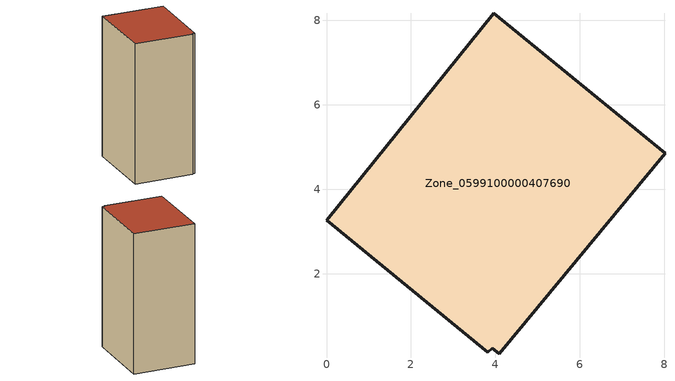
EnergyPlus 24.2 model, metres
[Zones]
Zone_0599100000407690
 floor ground (C_G): 3.92,0.24 3.82,0.15 0,3.27 3.97,8.18 8.02,4.86 4.09,0.1 z0
 wall outside (C_F): 8.02,4.86 3.97,8.18 0,3.27 3.82,0.15 3.92,0.24 4.09,0.1 8.02,4.86 z0:11.88
 roof outside (C_R): 3.92,0.24 4.09,0.1 8.02,4.86 3.97,8.18 0,3.27 3.82,0.15 z11.88
[BUILDING]
Pand.0599100000407690: North Axis=0; Terrain=City; Loads Convergence Tolerance Value=0.04; Temperature Convergence Tolerance Value=0.4; Solar Distribution=FullExterior; Maximum Number of Warmup Days=25; Minimum Number of Warmup Days=1
[Site:Location]
Rotterdam.The.Hague.AP_ZH_NLD Design_Conditions: Latitude=51.96; Longitude=4.45; Time Zone=1; Elevation=-4.5
[SITE:GROUNDTEMPERATURE:BUILDINGSURFACE]
18, 18, 18, 18, 18, 18, 18, 18, 18, 18, 18, 18
[MATERIAL] Thermal Absorptance=0.9; Solar Absorptance=0.7; Visible Absorptance=0.7
Name | Roughness | Thickness | Conductivity | Density | Specific Heat
G.TI.1992-2005 | MediumSmooth | 0.15 | 0.06 | 540 | 1210
F.TI.1992-2005 | Rough | 0.3 | 0.12 | 1920 | 840
R.TI.1992-2005 | MediumRough | 0.2 | 0.08 | 1500 | 1000
[CONSTRUCTION]
C_G: G.TI.1992-2005
C_F: F.TI.1992-2005
C_R: R.TI.1992-2005
[ZONE]
Zone_0599100000407690: Type=1; Multiplier=1; Ceiling Height=Autocalculate; Volume=Autocalculate; Floor Area=autocalculate; Part of Total Floor Area=Yes
[ZONEINFILTRATION:DESIGNFLOWRATE]
Infil_Zone_0599100000407690: Zone or ZoneList or Space or SpaceList=Zone_0599100000407690; Schedule=AlwaysOn; Design Flow Rate Calculation Method=Flow/Area; Flow Rate per Floor Area=0.0015; Constant Term Coefficient=1; Temperature Term Coefficient=0; Velocity Term Coefficient=0; Velocity Squared Term Coefficient=0
[HVACTEMPLATE:ZONE:IDEALLOADSAIRSYSTEM]
Zone_0599100000407690: Maximum Heating Supply Air Temperature=50; Minimum Cooling Supply Air Temperature=13; Maximum Heating Supply Air Humidity Ratio=0.0156; Minimum Cooling Supply Air Humidity Ratio=0.0077; Heating Limit=NoLimit; Cooling Limit=NoLimit; Dehumidification Control Type=ConstantSensibleHeatRatio; Cooling Sensible Heat Ratio=0.7; Dehumidification Setpoint=60; Humidification Control Type=None; Humidification Setpoint=30; Outdoor Air Method=None; Outdoor Air Flow Rate per Person=0.00944; Outdoor Air Flow Rate per Zone Floor Area=0; Outdoor Air Flow Rate per Zone=0; Demand Controlled Ventilation Type=None; Outdoor Air Economizer Type=NoEconomizer; Heat Recovery Type=None; Sensible Heat Recovery Effectiveness=0.7; Latent Heat Recovery Effectiveness=0.65
[ZONECONTROL:THERMOSTAT]
ThermostatControl_Zone_0599100000407690: Zone or ZoneList=Zone_0599100000407690; Control Type Schedule=DualSetpointControlType; Control 1=Thermostat_Zone_0599100000407690; Temperature Difference Between Cutout And Setpoint=0
[THERMOSTATSETPOINT:DUALSETPOINT]
Thermostat_Zone_0599100000407690: Heating Setpoint Temperature Schedule=HeatingSetpoint_Zone_0599100000407690; Cooling Setpoint Temperature Schedule=CoolingSetpoint_Zone_0599100000407690
[SCHEDULE:COMPACT]
HeatingSetpoint_Zone_0599100000407690: Through: 12/31, For: AllDays, Until: 24:00, 21
CoolingSetpoint_Zone_0599100000407690: Through: 12/31, For: AllDays, Until: 24:00, 24
DualSetpointControlType: Through: 12/31, For: AllDays, Until: 24:00, 4
AlwaysOn: Through: 12/31, For: AllDays, Until: 24:00, 1
